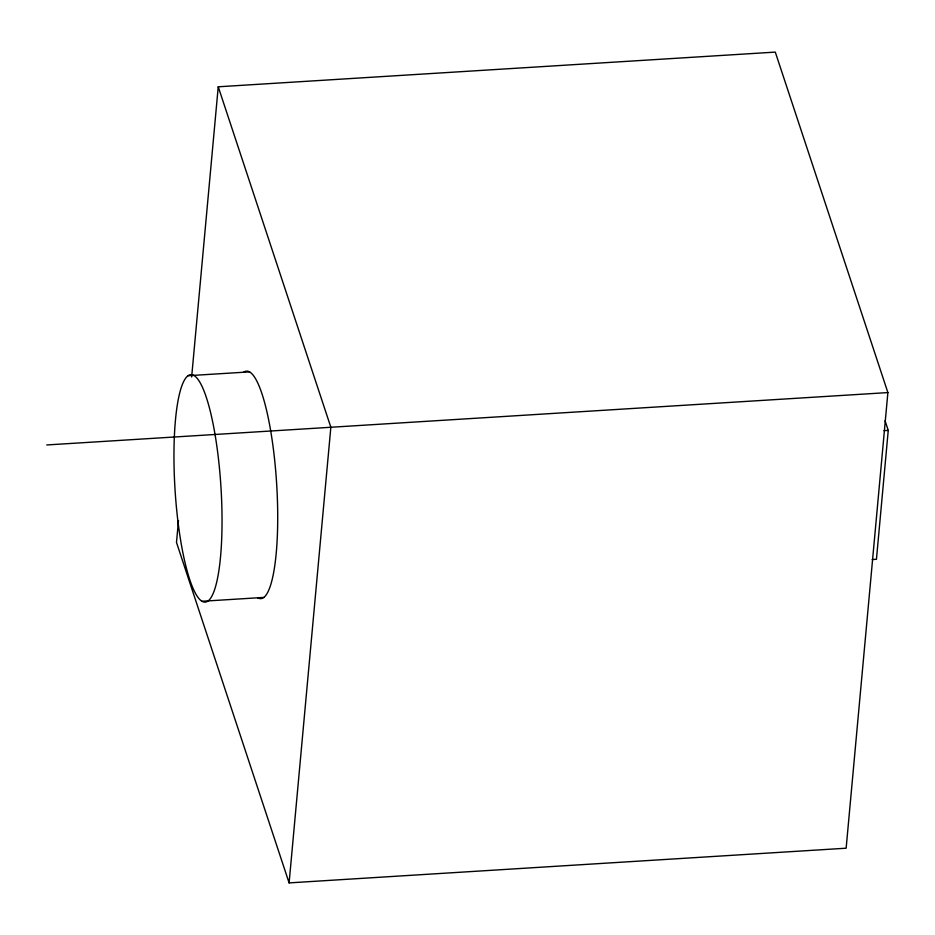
<?xml version="1.0" encoding="UTF-8"?>
<svg xmlns="http://www.w3.org/2000/svg" width="935" height="935" viewBox="0 0 935 935"><rect width="100%" height="100%" fill="white"/><g stroke="black" fill="none" stroke-linecap="round" stroke-linejoin="round"><path stroke-width="1.4" d="M178.492 520.643L176.493 542.417L289.102 882.897L846.14 848.209L887.888 392.583L775.29 52.103L218.241 86.791L191.652 376.992M289.102 882.897L330.85 427.26L218.241 86.791M885.059 420.773L888.25 430.404L876.446 559.282L872.156 559.551M187.947 375.718L249.645 371.873M46.75 444.955L887.888 392.583M883.961 430.673L888.25 430.404M201.995 601.275A113.965 23.001 86.4 0 0 216.452 443.435A113.965 23.001 86.4 0 0 175.441 420.212A113.965 23.001 86.4 0 0 201.995 601.275L263.693 597.43M243.649 372.247A113.965 23.001 86.4 0 1 276.62 483.395A113.965 23.001 86.4 0 1 257.698 597.804"/></g></svg>
